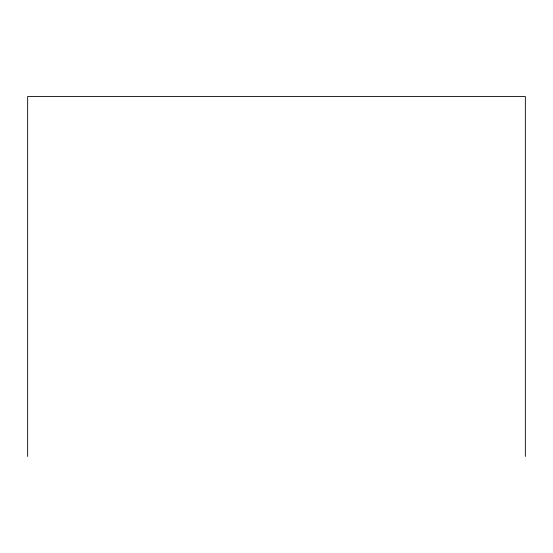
<?xml version="1.0" encoding="UTF-8"?>
<svg xmlns="http://www.w3.org/2000/svg" width="553" height="553" viewBox="0 0 553 553"><rect width="100%" height="100%" fill="white"/><g stroke="black" fill="none" stroke-linecap="round" stroke-linejoin="round"><path stroke-width="0.83" d="M525.35 456.474L525.35 96.526L27.65 96.526L27.65 456.474"/></g></svg>
